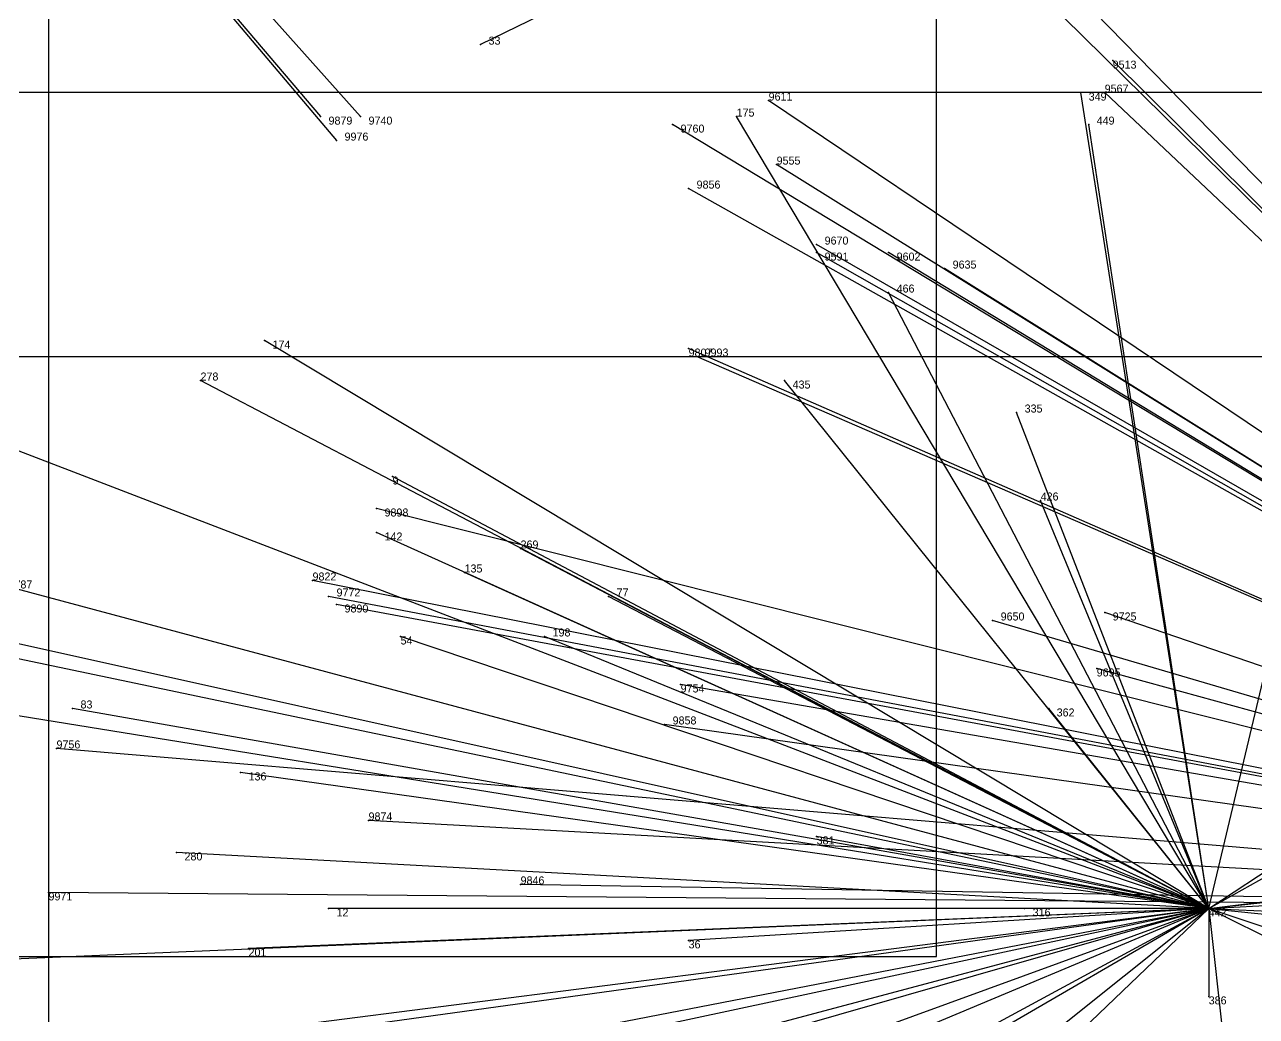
# Model space of a CAD drawing. Extents: x -0.07 to 1.1, y -0.07 to 1.1.
# Drawn here: x 0.161 to 0.315, y 0.1025 to 0.2265 of the extents above; entities that cross this region are included whole.
import ezdxf

# ---------------------------------------------------------------- set-up
doc = ezdxf.new("R2010")
doc.units = 0
for name, color, linetype in [('Clients', 3, 'CONTINUOUS'), ('Facilities', 3, 'CONTINUOUS'), ('Facilities_lines', 3, 'CONTINUOUS'), ('Min_max_boxes', 1, 'CONTINUOUS'), ('Normals', 1, 'CONTINUOUS'), ('Source_points', 5, 'CONTINUOUS'), ('Text', 3, 'CONTINUOUS')]:
    doc.layers.add(name, color=color, linetype=linetype)

msp = doc.modelspace()

# ---------------------------------------------------------------- linework, layer by layer
at = {"layer": 'Clients', "color": 5}
for p in [(0.218, 0.224), (0.297, 0.222, 1), (0.293, 0.218), (0.296, 0.218, 1), (0.254, 0.217, 1), (0.198, 0.215, 1), (0.203, 0.215, 1), (0.242, 0.214, 1), (0.25, 0.215), (0.294, 0.214), (0.2, 0.212, 1), (0.255, 0.209, 1), (0.244, 0.206, 1), (0.26, 0.199, 1), (0.26, 0.198, 1), (0.269, 0.198, 1), (0.276, 0.196, 1), (0.269, 0.193), (0.191, 0.187), (0.244, 0.186, 1), (0.245, 0.185, 1), (0.183, 0.182), (0.256, 0.182), (0.285, 0.178), (0.207, 0.17), (0.288, 0.167), (0.205, 0.166, 1), (0.205, 0.163), (0.223, 0.161), (0.216, 0.158), (0.197, 0.157, 1), (0.199, 0.155, 1), (0.2, 0.154, 1), (0.234, 0.155), (0.296, 0.153, 1), (0.282, 0.152, 1), (0.208, 0.15), (0.226, 0.15), (0.295, 0.146, 1), (0.243, 0.144, 1), (0.167, 0.141), (0.289, 0.141), (0.241, 0.139, 1), (0.165, 0.136, 1), (0.188, 0.133), (0.204, 0.127, 1), (0.26, 0.125), (0.18, 0.123), (0.223, 0.119, 1), (0.164, 0.118, 1), (0.199, 0.116), (0.286, 0.116), (0.189, 0.111), (0.244, 0.112), (0.309, 0.105)]:
    msp.add_point(p, dxfattribs=at)
at = {"layer": 'Facilities', "color": 3}
msp.add_point((0.309, 0.116), dxfattribs=at)
at = {"layer": 'Facilities_lines', "color": 3}
for p, q in [((0.097, 0.334, 1), (0.203, 0.215, 1)), ((0.097, 0.334, 1), (0.198, 0.215, 1)), ((0.097, 0.334, 1), (0.2, 0.212, 1)), ((0.367, 0.297), (0.218, 0.224)), ((0.404, 0.116, 1), (0.272, 0.246, 1)), ((0.404, 0.116, 1), (0.287, 0.236, 1)), ((0.404, 0.116, 1), (0.297, 0.222, 1)), ((0.309, 0.116), (0.293, 0.218)), ((0.404, 0.116, 1), (0.296, 0.218, 1)), ((0.404, 0.116, 1), (0.254, 0.217, 1)), ((0.404, 0.116, 1), (0.242, 0.214, 1)), ((0.309, 0.116), (0.25, 0.215)), ((0.309, 0.116), (0.294, 0.214)), ((0.404, 0.116, 1), (0.255, 0.209, 1)), ((0.404, 0.116, 1), (0.244, 0.206, 1)), ((0.404, 0.116, 1), (0.26, 0.199, 1)), ((0.404, 0.116, 1), (0.26, 0.198, 1)), ((0.404, 0.116, 1), (0.269, 0.198, 1)), ((0.404, 0.116, 1), (0.276, 0.196, 1)), ((0.309, 0.116), (0.328, 0.196)), ((0.309, 0.116), (0.269, 0.193)), ((0.309, 0.116), (0.114, 0.191)), ((0.309, 0.116), (0.191, 0.187)), ((0.404, 0.116, 1), (0.244, 0.186, 1)), ((0.404, 0.116, 1), (0.245, 0.185, 1)), ((0.309, 0.116), (0.183, 0.182)), ((0.309, 0.116), (0.256, 0.182)), ((0.309, 0.116), (0.285, 0.178)), ((0.309, 0.116), (0.396, 0.173)), ((0.309, 0.116), (0.207, 0.17)), ((0.309, 0.116), (0.288, 0.167)), ((0.404, 0.116, 1), (0.205, 0.166, 1)), ((0.309, 0.116), (0.13, 0.164)), ((0.309, 0.116), (0.205, 0.163)), ((0.309, 0.116), (0.223, 0.161)), ((0.309, 0.116), (0.216, 0.158)), ((0.309, 0.116), (0.129, 0.156)), ((0.404, 0.116, 1), (0.197, 0.157, 1)), ((0.309, 0.116), (0.123, 0.155)), ((0.404, 0.116, 1), (0.199, 0.155, 1)), ((0.404, 0.116, 1), (0.2, 0.154, 1)), ((0.309, 0.116), (0.234, 0.155)), ((0.309, 0.116), (0.377, 0.154)), ((0.404, 0.116, 1), (0.296, 0.153, 1)), ((0.404, 0.116, 1), (0.282, 0.152, 1)), ((0.309, 0.116), (0.208, 0.15)), ((0.309, 0.116), (0.226, 0.15)), ((0.309, 0.116), (0.105, 0.149)), ((0.404, 0.116, 1), (0.295, 0.146, 1)), ((0.404, 0.116, 1), (0.243, 0.144, 1)), ((0.309, 0.116), (0.167, 0.141)), ((0.309, 0.116), (0.289, 0.141)), ((0.404, 0.116, 1), (0.241, 0.139, 1)), ((0.404, 0.116, 1), (0.165, 0.136, 1)), ((0.309, 0.116), (0.188, 0.133)), ((0.309, 0.116), (0.413, 0.129)), ((0.309, 0.116), (0.416, 0.129)), ((0.404, 0.116, 1), (0.204, 0.127, 1)), ((0.309, 0.116), (0.26, 0.125)), ((0.309, 0.116), (0.391, 0.125)), ((0.309, 0.116), (0.18, 0.123)), ((0.404, 0.116, 1), (0.223, 0.119, 1)), ((0.404, 0.116, 1), (0.164, 0.118, 1)), ((0.309, 0.116), (0.329, 0.117)), ((0.309, 0.116), (0.085, 0.085)), ((0.309, 0.116), (0.097, 0.107)), ((0.309, 0.116), (0.145, 0.095)), ((0.309, 0.116), (0.149, 0.085)), ((0.309, 0.116), (0.178, 0.088)), ((0.309, 0.116), (0.189, 0.111)), ((0.309, 0.116), (0.191, 0.073)), ((0.309, 0.116), (0.199, 0.116)), ((0.309, 0.116), (0.208, 0.087)), ((0.309, 0.116), (0.235, 0.073)), ((0.309, 0.116), (0.235, 0.085)), ((0.309, 0.116), (0.237, 0.077)), ((0.309, 0.116), (0.244, 0.112)), ((0.309, 0.116), (0.249, 0.1)), ((0.309, 0.116), (0.259, 0.076)), ((0.309, 0.116), (0.262, 0.071)), ((0.309, 0.116), (0.286, 0.116)), ((0.309, 0.116), (0.314, 0.071)), ((0.309, 0.116), (0.339, 0.106)), ((0.309, 0.116), (0.327, 0.107)), ((0.309, 0.116), (0.309, 0.105)), ((0.309, 0.116), (0.368, 0.11)), ((0.309, 0.116), (0.376, 0.113))]:
    msp.add_line(p, q, dxfattribs=at)
at = {"layer": 'Min_max_boxes', "color": 1}
for p, q in [((0.275, 0.11, 1), (0.275, 0.416, 1)), ((0.275, 0.11, 1), (0.275, 0.416, 1)), ((0.164, 0.297, 1), (0.164, 0.061, 1)), ((0.164, 0.297, 1), (0.164, 0.061, 1)), ((0.416, 0.218), (0.085, 0.218)), ((0.416, 0.218), (0.085, 0.218)), ((0.154, 0.185), (0.57, 0.185)), ((0.154, 0.185), (0.57, 0.185)), ((0.073, 0.11, 1), (0.275, 0.11, 1)), ((0.073, 0.11, 1), (0.275, 0.11, 1)), ((0.275, 0.11, 1), (0.275, 0.11, 1))]:
    msp.add_line(p, q, dxfattribs=at)
at = {"layer": 'Normals', "color": 1}
for p, q in [((0.218, 0.224), (0.218, 0.224, 0.1)), ((0.297, 0.222, 1), (0.297, 0.222, 1.1)), ((0.293, 0.218), (0.293, 0.218, 0.1)), ((0.296, 0.218, 1), (0.296, 0.218, 1.1)), ((0.254, 0.217, 1), (0.254, 0.217, 1.1)), ((0.198, 0.215, 1), (0.198, 0.215, 1.1)), ((0.203, 0.215, 1), (0.203, 0.215, 1.1)), ((0.242, 0.214, 1), (0.242, 0.214, 1.1)), ((0.25, 0.215), (0.25, 0.215, 0.1)), ((0.294, 0.214), (0.294, 0.214, 0.1)), ((0.2, 0.212, 1), (0.2, 0.212, 1.1)), ((0.255, 0.209, 1), (0.255, 0.209, 1.1)), ((0.244, 0.206, 1), (0.244, 0.206, 1.1)), ((0.26, 0.199, 1), (0.26, 0.199, 1.1)), ((0.26, 0.198, 1), (0.26, 0.198, 1.1)), ((0.269, 0.198, 1), (0.269, 0.198, 1.1)), ((0.276, 0.196, 1), (0.276, 0.196, 1.1)), ((0.269, 0.193), (0.269, 0.193, 0.1)), ((0.191, 0.187), (0.191, 0.187, 0.1)), ((0.244, 0.186, 1), (0.244, 0.186, 1.1)), ((0.245, 0.185, 1), (0.245, 0.185, 1.1)), ((0.183, 0.182), (0.183, 0.182, 0.1)), ((0.256, 0.182), (0.256, 0.182, 0.1)), ((0.285, 0.178), (0.285, 0.178, 0.1)), ((0.207, 0.17), (0.207, 0.17, 0.1)), ((0.288, 0.167), (0.288, 0.167, 0.1)), ((0.205, 0.166, 1), (0.205, 0.166, 1.1)), ((0.205, 0.163), (0.205, 0.163, 0.1)), ((0.223, 0.161), (0.223, 0.161, 0.1)), ((0.216, 0.158), (0.216, 0.158, 0.1)), ((0.197, 0.157, 1), (0.197, 0.157, 1.1)), ((0.199, 0.155, 1), (0.199, 0.155, 1.1)), ((0.2, 0.154, 1), (0.2, 0.154, 1.1)), ((0.234, 0.155), (0.234, 0.155, 0.1)), ((0.296, 0.153, 1), (0.296, 0.153, 1.1)), ((0.282, 0.152, 1), (0.282, 0.152, 1.1)), ((0.208, 0.15), (0.208, 0.15, 0.1)), ((0.226, 0.15), (0.226, 0.15, 0.1)), ((0.295, 0.146, 1), (0.295, 0.146, 1.1)), ((0.243, 0.144, 1), (0.243, 0.144, 1.1)), ((0.167, 0.141), (0.167, 0.141, 0.1)), ((0.289, 0.141), (0.289, 0.141, 0.1)), ((0.241, 0.139, 1), (0.241, 0.139, 1.1)), ((0.165, 0.136, 1), (0.165, 0.136, 1.1)), ((0.188, 0.133), (0.188, 0.133, 0.1)), ((0.204, 0.127, 1), (0.204, 0.127, 1.1)), ((0.26, 0.125), (0.26, 0.125, 0.1)), ((0.18, 0.123), (0.18, 0.123, 0.1)), ((0.223, 0.119, 1), (0.223, 0.119, 1.1)), ((0.164, 0.118, 1), (0.164, 0.118, 1.1)), ((0.199, 0.116), (0.199, 0.116, 0.1)), ((0.286, 0.116), (0.286, 0.116, 0.1)), ((0.309, 0.116), (0.309, 0.116, 0.1)), ((0.189, 0.111), (0.189, 0.111, 0.1)), ((0.244, 0.112), (0.244, 0.112, 0.1)), ((0.309, 0.105), (0.309, 0.105, 0.1))]:
    msp.add_line(p, q, dxfattribs=at)
at = {"layer": 'Source_points', "color": 5}
for p in [(0.218, 0.224), (0.297, 0.222, 1), (0.293, 0.218), (0.296, 0.218, 1), (0.254, 0.217, 1), (0.198, 0.215, 1), (0.203, 0.215, 1), (0.242, 0.214, 1), (0.25, 0.215), (0.294, 0.214), (0.2, 0.212, 1), (0.255, 0.209, 1), (0.244, 0.206, 1), (0.26, 0.199, 1), (0.26, 0.198, 1), (0.269, 0.198, 1), (0.276, 0.196, 1), (0.269, 0.193), (0.191, 0.187), (0.244, 0.186, 1), (0.245, 0.185, 1), (0.183, 0.182), (0.256, 0.182), (0.285, 0.178), (0.207, 0.17), (0.288, 0.167), (0.205, 0.166, 1), (0.205, 0.163), (0.223, 0.161), (0.216, 0.158), (0.197, 0.157, 1), (0.199, 0.155, 1), (0.2, 0.154, 1), (0.234, 0.155), (0.296, 0.153, 1), (0.282, 0.152, 1), (0.208, 0.15), (0.226, 0.15), (0.295, 0.146, 1), (0.243, 0.144, 1), (0.167, 0.141), (0.289, 0.141), (0.241, 0.139, 1), (0.165, 0.136, 1), (0.188, 0.133), (0.204, 0.127, 1), (0.26, 0.125), (0.18, 0.123), (0.223, 0.119, 1), (0.164, 0.118, 1), (0.199, 0.116), (0.286, 0.116), (0.309, 0.116), (0.189, 0.111), (0.244, 0.112), (0.309, 0.105)]:
    msp.add_point(p, dxfattribs=at)

# ---------------------------------------------------------------- texts
at = {"layer": 'Text', "color": 3}
for s, p in [('33', (0.219, 0.224)), ('9513', (0.297, 0.221, 1)), ('9567', (0.296, 0.218, 1)), ('9611', (0.254, 0.217, 1)), ('349', (0.294, 0.217)), ('175', (0.25, 0.215)), ('9879', (0.199, 0.214, 1)), ('9740', (0.204, 0.214, 1)), ('9760', (0.243, 0.213, 1)), ('449', (0.295, 0.214)), ('9976', (0.201, 0.212, 1)), ('9555', (0.255, 0.209, 1)), ('9856', (0.245, 0.206, 1)), ('9670', (0.261, 0.199, 1)), ('9591', (0.261, 0.197, 1)), ('9602', (0.27, 0.197, 1)), ('9635', (0.277, 0.196, 1)), ('466', (0.27, 0.193)), ('174', (0.192, 0.186)), ('9807', (0.244, 0.185, 1)), ('9993', (0.246, 0.185, 1)), ('278', (0.183, 0.182)), ('435', (0.257, 0.181)), ('335', (0.286, 0.178)), ('9', (0.207, 0.169)), ('426', (0.288, 0.167)), ('9898', (0.206, 0.165, 1)), ('142', (0.206, 0.162)), ('269', (0.223, 0.161)), ('135', (0.216, 0.158)), ('9822', (0.197, 0.157, 1)), ('9787', (0.159, 0.156, 1)), ('9772', (0.2, 0.155, 1)), ('77', (0.235, 0.155)), ('9890', (0.201, 0.153, 1)), ('9650', (0.283, 0.152, 1)), ('9725', (0.297, 0.152, 1)), ('198', (0.227, 0.15)), ('54', (0.208, 0.149)), ('9695', (0.295, 0.145, 1)), ('9754', (0.243, 0.143, 1)), ('83', (0.168, 0.141)), ('362', (0.29, 0.14)), ('9858', (0.242, 0.139, 1)), ('9756', (0.165, 0.136, 1)), ('136', (0.189, 0.132)), ('9874', (0.204, 0.127, 1)), ('381', (0.26, 0.124)), ('280', (0.181, 0.122)), ('9846', (0.223, 0.119, 1)), ('9971', (0.164, 0.117, 1)), ('12', (0.2, 0.115)), ('316', (0.287, 0.115)), ('442', (0.309, 0.115)), ('201', (0.189, 0.11)), ('36', (0.244, 0.111)), ('386', (0.309, 0.104))]:
    msp.add_text(s, height=0.001, dxfattribs=at).set_placement(p)

doc.saveas('drawing.dxf')
